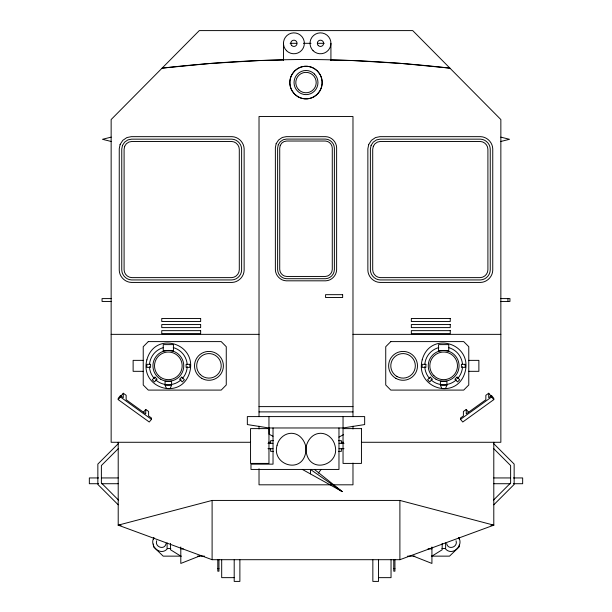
<?xml version="1.0" encoding="UTF-8"?>
<svg xmlns="http://www.w3.org/2000/svg" width="612" height="612" viewBox="0 0 612 612"><rect width="100%" height="100%" fill="white"/><g stroke="black" fill="none" stroke-linecap="round" stroke-linejoin="round"><path stroke-width="0.92" d="M156.68 540.786C154.499 547.097 164.727 550.532 166.043 543.64M154.017 537.573C148.792 545.697 160.436 556.645 167.351 548.78M171.59 385.277L170.144 388.597L166.54 388.597L165.095 385.277L165.095 381.261L171.59 381.261L171.59 385.277L165.095 385.277M446.905 385.277L445.459 388.597L441.856 388.597L440.411 385.277L440.411 381.261L446.905 381.261L446.905 385.277L440.411 385.277M294.571 71.038L292.008 74.412A16.799 16.601 0 0 0 292.008 90.721L294.571 94.103L297.922 96.688A15.874 15.69 0 0 0 314.078 96.688L317.429 94.103L319.992 90.721A16.799 16.601 0 0 0 319.992 74.412L317.429 71.038L314.078 68.445A15.874 15.69 0 0 0 297.922 68.445L294.571 71.038A16.394 16.394 0 0 0 294.579 94.095M318.332 473.061L321.132 469.435M145.748 409.436L145.748 413.888L126.149 399.758L126.149 395.306L123.287 393.241L123.287 397.693L120.426 395.627L118.208 398.29L118.208 399.628L149.251 422.012L151.47 419.35L151.47 418.011L148.609 415.946L148.609 411.501L145.748 409.436L143.522 412.098M121.069 395.903L123.287 393.241M118.208 399.628L120.426 396.966L120.426 395.627M118.208 443.723L97.851 464.08L97.851 484.436L118.208 504.801M118.453 448.466L101.378 465.541L101.378 482.975L118.453 500.05M493.547 500.05L510.622 482.975L510.622 465.541L493.547 448.466M493.792 504.801L514.149 484.436L514.149 464.08L493.792 443.723M466.252 409.436L463.391 411.501L463.391 415.946L460.53 418.011L460.53 419.35L462.748 422.012L493.792 399.628L493.792 398.29L491.574 395.627L488.713 397.693L488.713 393.241L485.852 395.306L485.852 399.758L466.252 413.888L466.252 409.436L468.478 412.098M460.53 419.35L491.574 396.966L491.574 395.627M431.927 556.14L442.178 549.767L442.178 543.395M338.91 437.113L343.607 434.619M199.298 556.14L180.8 563.445L180.8 546.99M118.208 442.277L118.208 525.157L212.104 559.697L399.896 559.697L493.792 525.157L493.792 442.277M121.054 525.463L118.208 525.157L212.104 500.432L399.896 500.432L493.792 525.157L490.946 525.463M111.147 137.134L102.487 139.299L111.147 141.464M500.853 141.464L509.513 139.299L500.853 137.134M343.041 427.972L364.66 424.567L364.66 416.596L247.34 416.596L247.34 424.567L268.959 427.972L343.041 427.972L343.041 416.596M283.379 59.999L257.935 60.603L209.947 63.495L162.088 68.139A1302.543 1287.021 0 0 1 306 59.463A1302.543 1287.021 0 0 1 449.912 68.139L402.053 63.495L354.065 60.603L330.503 60.045M290.111 43.314L296.759 43.314M303.399 43.314L310.995 43.314M317.636 43.314L324.284 43.314M111.147 298.587L102.059 298.587L102.059 301.448L111.147 301.448M500.853 298.587L509.941 298.587L509.941 301.448L500.853 301.448M111.147 334.351L259.021 334.351M352.979 334.351L500.853 334.351M143.231 360.361L133.125 360.361L133.125 371.323L143.231 371.323M468.769 360.361L478.875 360.361L478.875 371.323L468.769 371.323M259.021 406.613L352.979 406.613M259.021 411.899L352.979 411.899M273.526 440.655L270.657 440.655L270.657 443.333M338.474 440.655L341.343 440.655L341.343 443.333M250.453 442.277L111.147 442.277L111.147 119.547L199.282 30.6L412.718 30.6L500.853 119.547L500.853 442.277L361.547 442.277M268.507 442.277L270.412 442.277M341.588 442.277L343.493 442.277M267.987 443.333L272.929 443.333M339.071 443.333L344.013 443.333M267.987 448.695L272.929 448.695M339.071 448.695L344.013 448.695M273.526 451.373L270.657 451.373L270.657 448.695M338.474 451.373L341.343 451.373L341.343 448.695M98.654 477.941L89.337 477.941L89.337 483.717L98.654 483.717M101.447 477.941L118.208 477.941M493.792 477.941L510.553 477.941M513.346 477.941L522.663 477.941L522.663 483.717L513.346 483.717M101.447 483.717L118.208 483.717M493.792 483.717L510.553 483.717M331.153 484.811L259.021 484.811L259.021 468.746M333.05 484.811L352.979 484.811L352.979 463.07M118.208 525.157L120.12 525.157M491.88 525.157L493.792 525.157M170.825 548.528L167.091 548.528L167.091 542.936M441.902 548.528L445.628 548.528L445.628 542.936M180.8 548.842L183.332 548.842M428.017 548.842L431.927 548.842M181.32 556.14L163.19 556.14L153.451 546.776L153.451 544.014M197.546 556.14L204.515 556.14M407.538 556.14L414.852 556.14M431.399 556.14L449.537 556.14L459.268 546.776L459.268 544.932M217.796 568.647L218.958 568.647M393.761 568.647L394.931 568.647M234.197 577.644L221.689 577.644L221.689 559.812M378.53 577.644L391.037 577.644L391.037 559.812M413.429 556.14L431.927 563.445L431.927 546.99M273.006 436.279L269.089 434.206L269.089 427.719M302.359 469.435L342.276 491.62L314.43 469.435M180.8 556.14L170.541 549.767L170.541 543.395M336.707 488.055L342.276 491.62L310.468 469.435L310.468 473.787M120.426 396.966L151.47 419.35M445.375 548.78C452.283 556.645 463.934 545.697 458.702 537.573M488.713 393.241L490.931 395.903M491.574 396.966L493.792 399.628M446.683 543.64C447.999 550.532 458.22 547.097 456.047 540.786M507.937 298.587L507.937 301.448M459.268 537.566L459.268 539.409M399.896 500.432L399.896 559.697M394.931 559.575L394.931 571.195L393.761 571.195L393.761 559.575M378.53 559.819L378.53 581.4L372.846 581.4L372.846 559.819M352.979 416.65L352.979 116.51L259.021 116.51L259.021 416.65M352.979 426.143L352.979 428.989M338.972 427.972L338.972 469.435L250.981 469.435L250.981 464.148L273.029 464.148L273.029 427.972M330.924 43.314L330.924 60.259M283.471 43.314L283.471 60.259M268.959 416.596L268.959 427.972M259.021 426.143L259.021 428.989M239.881 559.819L239.881 581.4L234.197 581.4L234.197 559.819M218.958 559.575L218.958 571.195L217.796 571.195L217.796 559.575M212.104 500.432L212.104 559.697M153.451 537.566L153.451 539.409M317.421 71.038A16.394 16.394 0 0 1 317.421 94.095M294.571 71.03A16.073 16.073 0 0 1 317.429 71.03M317.429 94.103A16.073 16.073 0 0 1 294.571 94.103M462.534 366.665A18.895 18.895 0 0 1 457.585 378.614M456.422 379.769A18.895 18.895 0 0 1 430.886 379.769M429.731 378.614A18.895 18.895 0 0 1 424.782 366.665M424.835 364.201A18.895 18.895 0 0 1 438.766 347.593M448.55 347.593A18.895 18.895 0 0 1 462.481 364.201M187.218 366.665A18.895 18.895 0 0 1 182.269 378.614M181.114 379.769A18.895 18.895 0 0 1 155.578 379.769M154.415 378.614A18.895 18.895 0 0 1 149.466 366.665M149.519 364.201A18.895 18.895 0 0 1 163.45 347.593M173.234 347.593A18.895 18.895 0 0 1 187.165 364.201M277.083 445.23C271.399 464.546 300.775 474.269 305.495 453.568C304.853 444.343 310.361 433.334 320.711 433.281C327.558 433.357 333.333 438.735 334.917 445.23C340.601 464.546 311.225 474.269 306.505 453.568C307.147 444.343 301.639 433.334 291.289 433.281C284.442 433.357 278.667 438.735 277.083 445.23M146.872 359.848C139.421 388.635 181.879 401.258 189.812 371.836C197.271 343.057 154.805 330.426 146.872 359.848M422.188 359.848C414.729 388.635 457.195 401.258 465.128 371.836C472.579 343.057 430.121 330.426 422.188 359.848M276.142 143.721L275.369 147.691L275.369 269.785C275.561 275.584 280.426 280.602 286.248 280.816L325.752 280.816C331.574 280.602 336.439 275.584 336.631 269.785L336.631 147.691C336.439 141.892 331.574 136.874 325.752 136.66L286.248 136.66L282.3 137.463L278.598 139.98L276.142 143.721M278.276 144.746L277.626 148.066L277.626 269.724C277.749 274.467 281.704 278.567 286.47 278.712L325.53 278.712C330.296 278.567 334.251 274.467 334.374 269.724L334.374 148.066C334.251 143.323 330.296 139.23 325.53 139.085L286.47 139.085L283.188 139.743L280.242 141.755L278.276 144.746M280.258 145.404L279.722 148.112L279.722 269.364C279.791 273.12 282.897 276.364 286.684 276.448L325.316 276.448C329.103 276.364 332.209 273.12 332.278 269.364L332.278 148.112C332.209 144.356 329.103 141.112 325.316 141.028L286.684 141.028L284.022 141.563L281.765 143.101L280.258 145.404M120.113 144.432L119.248 148.8L119.248 270.29C119.462 276.708 124.909 282.201 131.335 282.43L232.047 282.43C238.473 282.201 243.92 276.708 244.134 270.29L244.134 148.8C243.92 142.382 238.473 136.889 232.047 136.66L131.335 136.66L126.952 137.539L122.844 140.309L120.113 144.432M122.477 145.388L121.757 149.045L121.757 270.045C121.903 275.301 126.324 279.783 131.588 279.936L231.795 279.936C237.058 279.783 241.48 275.301 241.625 270.045L241.625 149.045C241.48 143.797 237.058 139.306 231.795 139.154L131.588 139.154L127.939 139.88L124.664 142.099L122.477 145.388M124.68 146.283L124.091 149.267L124.091 269.823C124.167 273.985 127.64 277.534 131.825 277.626L231.565 277.626C235.742 277.534 239.215 273.985 239.292 269.823L239.292 149.267C239.215 145.105 235.742 141.556 231.565 141.464L131.825 141.464L128.864 142.06L126.355 143.751L124.68 146.283M368.73 144.432L367.866 148.8L367.866 270.29C368.08 276.708 373.527 282.201 379.953 282.43L480.665 282.43C487.091 282.201 492.538 276.708 492.752 270.29L492.752 148.8C492.538 142.382 487.091 136.889 480.665 136.66L379.953 136.66L375.569 137.539L371.453 140.309L368.73 144.432M371.094 145.388L370.375 149.045L370.375 270.045C370.52 275.301 374.942 279.783 380.205 279.936L480.412 279.936C485.676 279.783 490.097 275.301 490.243 270.045L490.243 149.045C490.097 143.797 485.676 139.306 480.412 139.154L380.205 139.154L376.556 139.88L373.274 142.099L371.094 145.388M373.297 146.283L372.708 149.267L372.708 269.823C372.785 273.985 376.258 277.534 380.435 277.626L480.175 277.626C484.36 277.534 487.833 273.985 487.909 269.823L487.909 149.267C487.833 145.105 484.36 141.556 480.175 141.464L380.435 141.464L377.482 142.06L374.972 143.751L373.297 146.283M148.288 341.603L143.231 346.706L143.231 384.979L148.288 390.089L221.207 390.089L226.264 384.979L226.264 346.706L221.207 341.603L148.288 341.603M390.793 341.603L385.736 346.706L385.736 384.979L390.793 390.089L463.712 390.089L468.769 384.979L468.769 346.706L463.712 341.603L390.793 341.603M154.92 377.107L152.281 379.754L154.431 381.911L157.077 379.264L154.92 377.107M181.764 377.107L179.607 379.264L182.254 381.911L184.411 379.754L181.764 377.107M430.236 377.107L427.589 379.754L429.746 381.911L432.393 379.264L430.236 377.107M457.08 377.107L454.923 379.264L457.569 381.911L459.719 379.754L457.08 377.107M168.346 350.431L163.251 351.036L163.251 344.61L173.441 344.61L173.441 351.036L168.346 350.431M443.654 350.431L438.559 351.036L438.559 344.61L448.749 344.61L448.749 351.036L443.654 350.431M342.651 294.67L325.584 294.67L325.584 297.531L342.651 297.531L342.651 294.67M200.652 318.47L161.752 318.47L161.752 321.514L200.652 321.514L200.652 318.47M450.248 318.47L411.348 318.47L411.348 321.514L450.248 321.514L450.248 318.47M200.652 324.559L161.752 324.559L161.752 327.604L200.652 327.604L200.652 324.559M450.248 324.559L411.348 324.559L411.348 327.604L450.248 327.604L450.248 324.559M200.652 330.648L161.752 330.648L161.752 333.693L200.652 333.693L200.652 330.648M450.248 330.648L411.348 330.648L411.348 333.693L450.248 333.693L450.248 330.648M150.583 364.324L146.842 364.324L146.842 367.368L150.583 367.368L150.583 364.324M189.842 364.324L186.102 364.324L186.102 367.368L189.842 367.368L189.842 364.324M425.898 364.324L422.158 364.324L422.158 367.368L425.898 367.368L425.898 364.324M465.158 364.324L461.417 364.324L461.417 367.368L465.158 367.368L465.158 364.324M268.959 428.614L250.553 428.614L250.553 463.414L268.959 463.414L268.959 428.614M361.447 428.614L343.041 428.614L343.041 463.414L361.447 463.414L361.447 428.614M314.461 74.029A11.888 11.888 0 0 0 297.539 74.029A12.133 12.133 0 0 0 297.547 91.096A11.888 11.888 0 0 0 314.461 91.104A12.133 12.133 0 0 0 314.453 74.037M298.763 89.773A10.213 10.213 0 0 0 315.853 85.236A10.213 10.213 0 0 0 303.384 72.698A10.213 10.213 0 0 0 298.763 89.773M435.951 379.195A15.415 15.415 0 0 0 459.069 365.846A15.415 15.415 0 0 0 435.951 352.497A15.415 15.415 0 0 0 435.951 379.195M395.842 378.346A14.436 14.436 0 0 0 417.491 365.846A14.436 14.436 0 0 0 395.842 353.346A14.436 14.436 0 0 0 395.842 378.346M396.92 376.464A12.271 12.271 0 0 0 415.326 365.846A12.271 12.271 0 0 0 396.92 355.22A12.271 12.271 0 0 0 396.92 376.464M433.877 375.623A13.824 13.824 0 0 0 457.011 369.418A13.824 13.824 0 0 0 440.082 352.489A13.824 13.824 0 0 0 433.877 375.623M160.635 379.195A15.415 15.415 0 0 0 183.761 365.846A15.415 15.415 0 0 0 160.635 352.497A15.415 15.415 0 0 0 160.635 379.195M201.731 378.346A14.436 14.436 0 0 0 223.38 365.846A14.436 14.436 0 0 0 201.731 353.346A14.436 14.436 0 0 0 201.731 378.346M200.269 374.521A12.271 12.271 0 0 0 220.794 369.021A12.271 12.271 0 0 0 205.77 353.996A12.271 12.271 0 0 0 200.269 374.521M158.569 375.623A13.824 13.824 0 0 0 181.695 369.418A13.824 13.824 0 0 0 164.766 352.489A13.824 13.824 0 0 0 158.569 375.623M318.255 45.533A3.136 3.136 0 0 0 323.511 44.125A3.136 3.136 0 0 0 319.663 40.285A3.136 3.136 0 0 0 318.255 45.533M291.702 45.533A3.136 3.136 0 0 0 296.95 44.125A3.136 3.136 0 0 0 293.102 40.285A3.136 3.136 0 0 0 291.702 45.533M313.084 50.704A10.45 10.45 0 0 0 330.572 46.022A10.45 10.45 0 0 0 317.773 33.224A10.45 10.45 0 0 0 313.084 50.704M286.531 50.704A10.45 10.45 0 0 0 304.011 46.022A10.45 10.45 0 0 0 291.213 33.224A10.45 10.45 0 0 0 286.531 50.704"/></g></svg>
